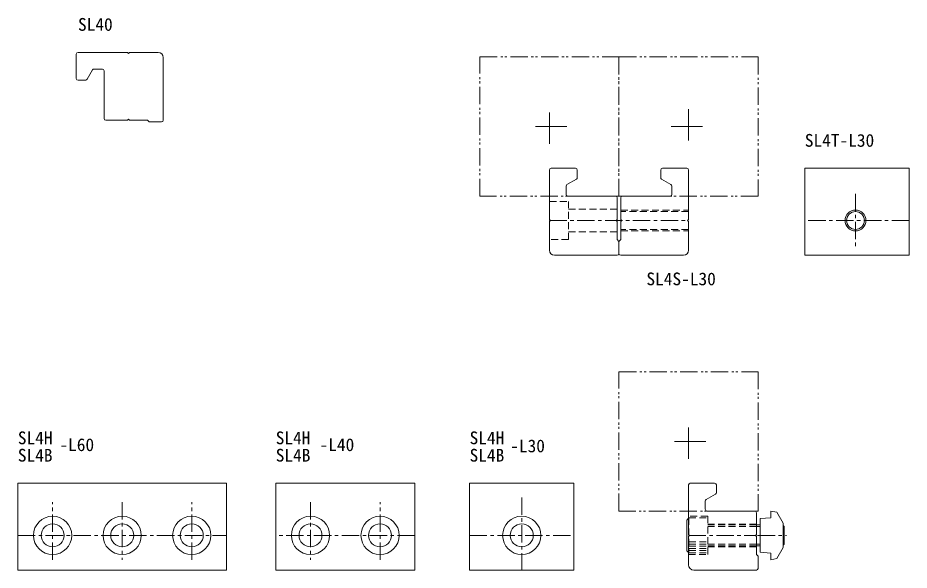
# Model space of a CAD drawing. Units: millimetres on the paper. Extents: x -591 to -335, y -416 to -258.
import ezdxf
from ezdxf.enums import TextEntityAlignment as Align

# ---------------------------------------------------------------- set-up
doc = ezdxf.new("R2010")
doc.units = ezdxf.units.MM
for name, pattern in [('CHAIN1', [8, 5, -1, 1, -1]), ('CHAIN2', [12, 9, -1, 1, -1]), ('DASHED2', [3, 2, -1]), ('DOUBLE_CHAIN1', [8.8, 5, -1, 0.6, -0.6, 0.6, -1])]:
    doc.linetypes.add(name, pattern=pattern)
doc.layers.add('0-0', color=7, linetype='Continuous', lineweight=18)
doc.layers.add('0-1', color=4, linetype='DASHED2', lineweight=9)
doc.styles.add('ＭＳ ゴシック', font='')
doc.styles.get('ＭＳ ゴシック').set_extended_font_data('MS Gothic')

msp = doc.modelspace()

# ---------------------------------------------------------------- linework, layer by layer
at = {"layer": '0-0'}
for p, q in [((-574.274, -274.98), (-574.274, -267.98)), ((-549.274, -286.98), (-549.274, -268.98)), ((-569.571, -272.53), (-571.129, -275.23)), ((-566.774, -272.28), (-569.138, -272.28)), ((-566.274, -286.48), (-566.274, -272.78)), ((-571.562, -275.48), (-573.774, -275.48)), ((-558.974, -286.98), (-559.274, -286.68)), ((-438.276, -301.302), (-438.276, -315.802)), ((-430.776, -300.802), (-437.776, -300.802)), ((-430.276, -303.513), (-430.276, -301.302)), ((-406.276, -301.302), (-406.276, -303.513)), ((-398.776, -300.802), (-405.776, -300.802)), ((-433.226, -305.505), (-430.526, -303.947)), ((-406.026, -303.947), (-403.326, -305.505)), ((-433.476, -308.302), (-433.476, -305.938)), ((-403.076, -305.938), (-403.076, -308.302)), ((-419.276, -308.802), (-432.976, -308.802)), ((-403.576, -308.802), (-417.276, -308.802)), ((-418.276, -321.802), (-418.276, -325.302)), ((-418.776, -325.802), (-436.776, -325.802)), ((-399.776, -325.802), (-417.776, -325.802)), ((-531.071, -416.302), (-531.071, -391.302)), ((-516.946, -391.302), (-516.946, -416.302)), ((-398.276, -391.802), (-398.276, -406.002)), ((-390.776, -391.302), (-397.776, -391.302)), ((-390.276, -394.013), (-390.276, -391.802)), ((-393.226, -396.005), (-390.526, -394.447)), ((-393.476, -398.802), (-393.476, -396.438)), ((-379.276, -399.302), (-392.976, -399.302)), ((-398.276, -406.602), (-398.276, -414.802)), ((-378.776, -406.602), (-379.076, -406.302)), ((-378.776, -406.602), (-378.776, -411.802)), ((-516.946, -416.302), (-476.946, -416.302)), ((-378.776, -416.302), (-396.776, -416.302))]:
    msp.add_line(p, q, dxfattribs=at)
for points in [[(-573.774, -267.48), (-559.574, -267.48), (-559.274, -267.78)], [(-559.274, -267.78), (-558.974, -267.48), (-550.774, -267.48)], [(-559.274, -286.68), (-559.574, -286.98), (-565.774, -286.98)], [(-558.974, -286.98), (-553.774, -286.98), (-553.274, -287.48), (-549.774, -287.48)], [(-398.276, -324.302), (-398.276, -316.102), (-398.576, -315.802), (-398.276, -315.502), (-398.276, -301.302)], [(-417.776, -309.302), (-417.776, -315.502), (-417.476, -315.802), (-417.776, -316.102), (-417.776, -321.302), (-418.276, -321.802), (-418.776, -321.302), (-418.776, -316.102), (-419.076, -315.802), (-418.776, -315.502), (-418.776, -309.302)], [(-438.276, -324.302), (-438.276, -316.102), (-437.976, -315.802), (-438.276, -315.502)], [(-531.071, -391.302), (-591.071, -391.302), (-591.071, -416.302), (-531.071, -416.302)], [(-476.946, -416.302), (-476.946, -391.302), (-516.946, -391.302)], [(-379.076, -406.302), (-378.776, -406.002), (-378.776, -399.802)], [(-378.776, -411.802), (-378.276, -412.302), (-378.276, -415.802)]]:
    msp.add_lwpolyline(points, dxfattribs=at)
for points in [[(-334.866, -300.802), (-364.866, -300.802), (-364.866, -325.802), (-334.866, -325.802)], [(-461.219, -416.302), (-461.219, -391.302), (-431.219, -391.302), (-431.219, -416.302)]]:
    msp.add_lwpolyline(points, close=True, dxfattribs=at)
at = {"layer": '0-0', "linetype": 'DASHED2'}
msp.add_lwpolyline([(-398.276, -406.002), (-397.976, -406.302), (-398.276, -406.602)], dxfattribs=at)
at = {"layer": '0-0'}
for centre, radius in [((-350.293, -315.802), 3), ((-350.293, -315.802), 2.55), ((-581.071, -406.302), 5.5), ((-561.071, -406.302), 5.5), ((-541.071, -406.302), 5.5), ((-506.946, -406.302), 5.5), ((-486.946, -406.302), 5.5), ((-446.219, -406.302), 5.5), ((-581.071, -406.302), 3.3), ((-561.071, -406.302), 3.3), ((-541.071, -406.302), 3.3), ((-506.946, -406.302), 3.3), ((-486.946, -406.302), 3.3), ((-446.219, -406.302), 3.3)]:
    msp.add_circle(centre, radius, dxfattribs=at)
for centre, radius, start, end in [((-573.774, -267.98), 0.5, 90, 180), ((-550.774, -268.98), 1.5, 0, 90), ((-569.138, -272.78), 0.5, 90, 150), ((-566.774, -272.78), 0.5, 0, 90), ((-573.774, -274.98), 0.5, 180, 270), ((-571.562, -274.98), 0.5, 270, 330), ((-565.774, -286.48), 0.5, 180, 270), ((-549.774, -286.98), 0.5, 270, 0), ((-437.776, -301.302), 0.5, 90, 180), ((-430.776, -301.302), 0.5, 0, 90), ((-405.776, -301.302), 0.5, 90, 180), ((-398.776, -301.302), 0.5, 0, 90), ((-430.776, -303.513), 0.5, 300, 0), ((-405.776, -303.513), 0.5, 180, 240), ((-432.976, -305.938), 0.5, 120, 180), ((-403.576, -305.938), 0.5, 0, 60), ((-432.976, -308.302), 0.5, 180, 270), ((-419.276, -309.302), 0.5, 0, 90), ((-417.276, -309.302), 0.5, 90, 180), ((-403.576, -308.302), 0.5, 270, 0), ((-436.776, -324.302), 1.5, 180, 270), ((-418.776, -325.302), 0.5, 270, 0), ((-417.776, -325.302), 0.5, 180, 270), ((-399.776, -324.302), 1.5, 270, 0), ((-397.776, -391.802), 0.5, 90, 180), ((-390.776, -391.802), 0.5, 0, 90), ((-390.776, -394.013), 0.5, 300, 0), ((-392.976, -396.438), 0.5, 120, 180), ((-392.976, -398.802), 0.5, 180, 270), ((-379.276, -399.802), 0.5, 0, 90), ((-396.776, -414.802), 1.5, 180, 270), ((-378.776, -415.802), 0.5, 270, 0)]:
    msp.add_arc(centre, radius, start, end, dxfattribs=at)
at = {"layer": '0-1', "linetype": 'CHAIN2'}
for p, q in [((-438.276, -293.802), (-438.276, -283.802)), ((-398.276, -283.802), (-398.276, -293.802)), ((-433.276, -288.802), (-443.276, -288.802)), ((-403.276, -288.802), (-393.276, -288.802)), ((-398.276, -384.302), (-398.276, -374.302)), ((-393.276, -379.302), (-403.276, -379.302))]:
    msp.add_line(p, q, dxfattribs=at)
at = {"layer": '0-1', "linetype": 'CHAIN1'}
for p, q in [((-350.293, -308.168), (-350.293, -323.296)), ((-438.276, -315.802), (-398.576, -315.802)), ((-334.866, -315.802), (-364.866, -315.802)), ((-581.071, -413.314), (-581.071, -396.726)), ((-561.071, -396.726), (-561.071, -413.314)), ((-541.071, -413.314), (-541.071, -396.726)), ((-506.946, -396.726), (-506.946, -413.314)), ((-486.946, -413.314), (-486.946, -396.726)), ((-446.219, -395.373), (-446.219, -416.302)), ((-591.071, -406.302), (-531.071, -406.302)), ((-476.946, -406.302), (-516.946, -406.302)), ((-461.219, -406.302), (-431.219, -406.302)), ((-398.276, -406.302), (-378.729, -406.302)), ((-378.422, -406.302), (-370.115, -406.302))]:
    msp.add_line(p, q, dxfattribs=at)
at = {"layer": '0-1'}
for p, q in [((-418.776, -312.552), (-432.776, -312.552)), ((-417.776, -312.802), (-398.276, -312.802)), ((-398.276, -313.252), (-417.776, -313.252)), ((-432.776, -319.052), (-418.776, -319.052)), ((-398.276, -318.352), (-417.776, -318.352)), ((-417.776, -318.802), (-398.276, -318.802)), ((-432.776, -321.302), (-438.276, -321.302)), ((-392.776, -400.802), (-398.276, -400.802)), ((-398.176, -401.302), (-392.776, -401.302)), ((-398.176, -401.302), (-398.176, -411.302)), ((-392.776, -411.802), (-392.776, -400.802)), ((-392.776, -403.052), (-378.776, -403.052)), ((-378.776, -403.302), (-392.776, -403.302)), ((-392.776, -403.752), (-378.776, -403.752)), ((-398.176, -408.177), (-392.776, -408.177)), ((-398.176, -408.802), (-392.776, -408.802)), ((-398.176, -409.427), (-392.776, -409.427)), ((-392.776, -408.852), (-378.776, -408.852)), ((-378.776, -409.302), (-392.776, -409.302)), ((-392.776, -409.552), (-378.776, -409.552)), ((-398.276, -411.802), (-392.776, -411.802)), ((-398.176, -410.052), (-392.776, -410.052)), ((-398.176, -410.677), (-392.776, -410.677)), ((-398.176, -411.302), (-392.776, -411.302))]:
    msp.add_line(p, q, dxfattribs=at)
at = {"layer": '0-1', "linetype": 'DOUBLE_CHAIN1'}
for p, q in [((-418.276, -359.302), (-378.276, -359.302)), ((-418.276, -399.302), (-418.276, -359.302))]:
    msp.add_line(p, q, dxfattribs=at)
at = {"layer": '0-1', "linetype": 'Continuous'}
for p, q in [((-374.676, -399.302), (-374.676, -401.215)), ((-372.912, -399.623), (-374.676, -399.302)), ((-371.076, -402.802), (-372.912, -399.623)), ((-398.176, -401.302), (-398.776, -401.902)), ((-398.776, -410.702), (-398.776, -401.902)), ((-374.676, -401.215), (-377.676, -401.477)), ((-377.676, -411.127), (-377.676, -401.477)), ((-377.676, -403.302), (-378.776, -403.302)), ((-378.776, -403.752), (-377.676, -403.752)), ((-371.076, -402.802), (-371.076, -409.802)), ((-371.076, -403.452), (-370.776, -403.752)), ((-371.076, -403.752), (-370.776, -403.752)), ((-370.776, -408.852), (-370.776, -403.752)), ((-378.776, -408.852), (-377.676, -408.852)), ((-377.676, -409.302), (-378.776, -409.302)), ((-371.076, -409.802), (-372.912, -412.981)), ((-370.776, -408.852), (-371.076, -409.152)), ((-371.076, -408.852), (-370.776, -408.852)), ((-398.776, -410.702), (-398.176, -411.302)), ((-374.676, -411.39), (-377.676, -411.127)), ((-374.676, -413.302), (-374.676, -411.39)), ((-372.912, -412.981), (-374.676, -413.302))]:
    msp.add_line(p, q, dxfattribs=at)
at = {"layer": '0-1', "linetype": 'DOUBLE_CHAIN1'}
for points in [[(-418.276, -308.802), (-458.276, -308.802), (-458.276, -268.802), (-418.276, -268.802)], [(-378.276, -308.802), (-418.276, -308.802), (-418.276, -268.802), (-378.276, -268.802)]]:
    msp.add_lwpolyline(points, close=True, dxfattribs=at)
at = {"layer": '0-1'}
msp.add_lwpolyline([(-438.276, -310.302), (-432.776, -310.302), (-432.776, -321.302)], dxfattribs=at)
at = {"layer": '0-1', "linetype": 'DOUBLE_CHAIN1'}
msp.add_lwpolyline([(-378.276, -359.302), (-378.276, -399.302), (-418.276, -399.302)], dxfattribs=at)

# ---------------------------------------------------------------- texts
at = {"layer": '0-1', "color": 7, "style": 'ＭＳ ゴシック'}
for s, p in [('SL40', (-573.774, -262.381)), ('SL4T-L30', (-364.866, -295.704)), ('SL4S-L30', (-410.393, -335.517)), ('SL4H', (-591.071, -381.204)), ('SL4H', (-516.946, -381.204)), ('SL4H', (-461.219, -381.204)), ('-L60', (-579.114, -383.178)), ('-L40', (-504.342, -383.178)), ('-L30', (-449.54, -383.518)), ('SL4B', (-591.071, -386.204)), ('SL4B', (-516.946, -386.204)), ('SL4B', (-461.219, -386.204))]:
    msp.add_text(s, height=3.666, dxfattribs=at).set_placement(p, align=Align.BOTTOM_LEFT)

doc.saveas('drawing.dxf')
